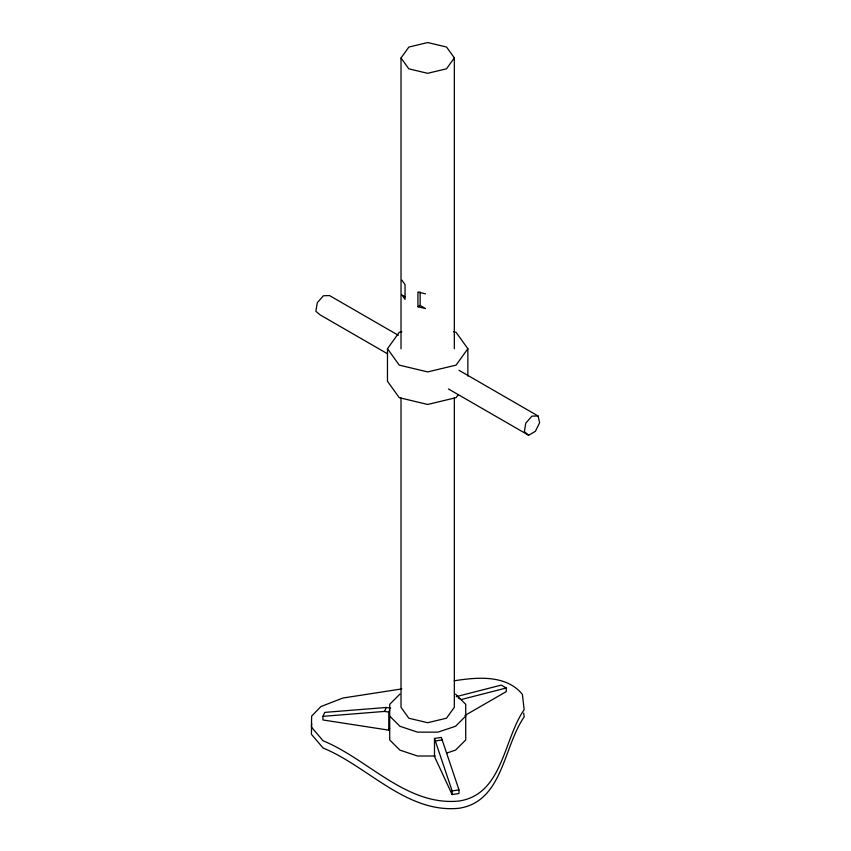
<?xml version="1.0" encoding="UTF-8"?>
<svg xmlns="http://www.w3.org/2000/svg" width="851" height="851" viewBox="0 0 851 851"><rect width="100%" height="100%" fill="white"/><g stroke="black" fill="none" stroke-linecap="round" stroke-linejoin="round"><path stroke-width="1.28" d="M434.489 738.466L434.489 756.539L452.136 794.557L458.976 793.504L458.976 789.888L441.329 737.402L434.489 738.466L452.136 790.951L452.136 794.557M311.668 723.339L311.392 734.285L323.082 748.018C368.132 766.443 406.416 813.396 458.817 808.29C502.941 801.716 503.26 746.891 524.173 716.914L523.727 713.095M389.705 728.179L388.779 730.147L322.923 719.967L322.923 716.351L324.752 712.393L386.343 707.468L390.62 708.128M322.923 716.351L384.503 711.415L386.343 707.468M388.779 730.147L388.779 712.074L389.705 710.106M458.295 394.587L456.083 397.662L427.67 404.459L399.247 397.662L387.471 381.259L387.471 348.719L399.247 332.305L401.832 331.688M453.509 331.688L456.083 332.305L467.859 348.719L456.083 365.122L427.67 371.919L399.247 365.122L387.471 348.719M401.023 348.793L401.023 57.964L408.852 47.071L427.713 42.55L446.552 47.039L454.338 57.921L454.338 348.75M454.338 57.921L446.498 68.803L427.649 73.324L408.81 68.835L401.023 57.964M399.885 694.129L389.705 704.32L389.705 739.934L399.885 750.125L417.533 756.007L435.361 756.007M465.731 716.074L455.551 726.265L437.903 732.147L417.533 732.147L399.885 726.265L389.705 716.074M448.424 388.95L528.62 435.255L535.407 431.287L539.608 422.692L538.055 415.958L459.008 370.313M417.926 306.754L420.139 305.466L425.489 308.562L417.926 306.754L417.926 292.031L425.489 293.84M464.944 715.457L506.271 691.597L506.271 687.991L501.26 685.098L456.179 696.661M446.732 753.061L455.551 750.125L465.731 739.934L465.731 704.32L455.551 694.129M506.271 687.991L461.189 699.554L458.178 697.82M401.853 688.906L342.932 698.022L320.912 706.543L311.668 716.106L311.392 727.052L323.082 740.785C368.132 759.209 406.416 806.163 458.817 801.057C502.941 794.483 503.26 739.668 524.173 709.681L522.397 694.416C506.26 674.471 477.049 677.183 454.232 680.8M435.627 740.934L442.477 739.87M452.136 790.951L458.976 789.888M538.055 415.958L531.918 416.139L525.822 423.107L524.344 431.617L528.62 435.255M384.503 711.415L388.779 712.074M405.119 296.797L401.917 294.946L405.044 299.318L405.044 284.596L401.917 280.224M398.289 335.262L329.55 295.574L323.412 295.754L317.306 302.722L315.838 311.232L320.104 314.87L387.694 353.899M467.859 348.719L467.859 376.046M454.338 397.885L454.338 707.309L446.498 718.201L427.649 722.722L408.81 718.223L401.023 707.351L401.023 397.928M420.139 291.978L420.139 305.466"/></g></svg>
